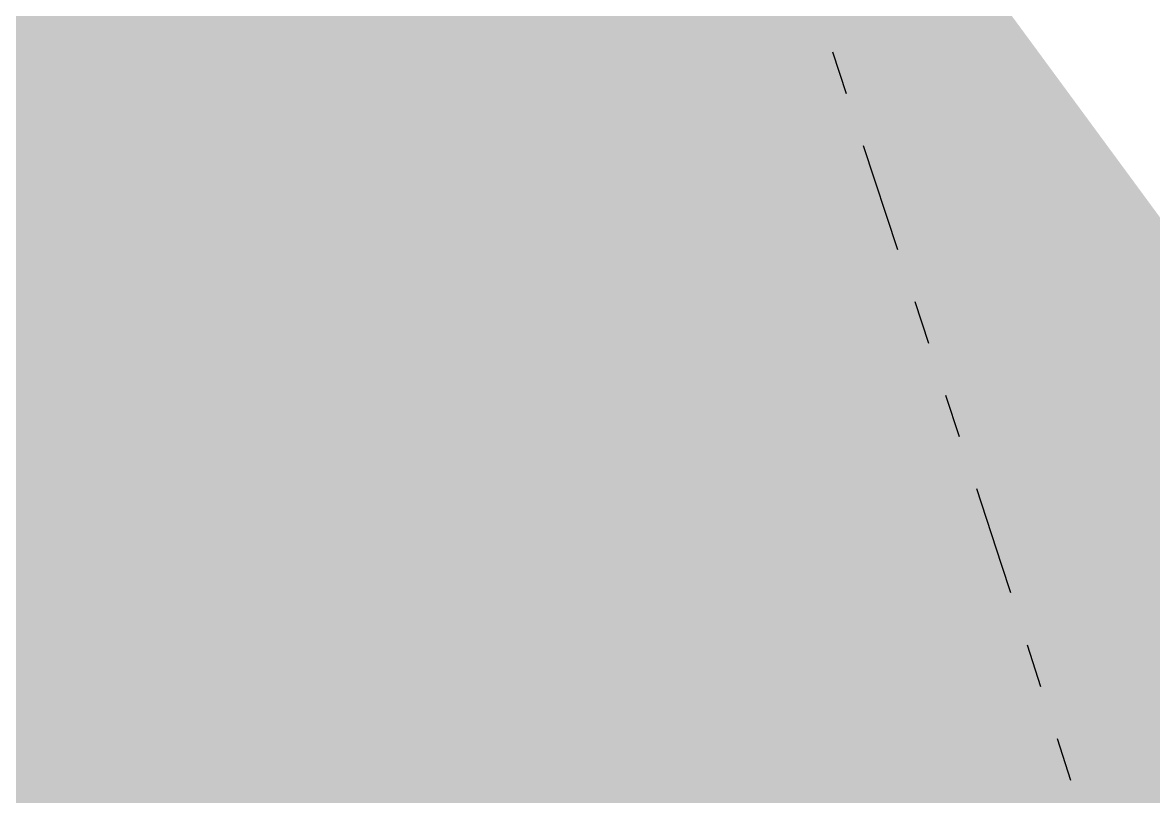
# Model space of a CAD drawing. Header units: feet. Extents: x 2175025 to 2179063, y 467811 to 470338.
# Drawn here: x 2176444.927 to 2176447.51, y 469642.7 to 469644.467 of the extents above; entities that cross this region are included whole.
import ezdxf

# ---------------------------------------------------------------- set-up
doc = ezdxf.new("R2010")
doc.units = ezdxf.units.FT
doc.header["$LTSCALE"] = 0.5
doc.header["$MEASUREMENT"] = 0
doc.linetypes.add('DIVIDE', pattern=[1.25, 0.5, -0.25, 0, -0.25, 0, -0.25])
for name, color, linetype in [('EC', 35, 'DIVIDE'), ('Road Bush Tollway Approximate', 4, 'CONTINUOUS'), ('SILT FENCE', 200, 'CONTINUOUS')]:
    doc.layers.add(name, color=color, linetype=linetype)

msp = doc.modelspace()

# ---------------------------------------------------------------- linework, layer by layer
at = {"layer": 'EC', "color": 43, "elevation": 435, "flags": 128}
msp.add_lwpolyline([(2176400.316, 469690.0171), (2176400.6546, 469689.4481), (2176400.9461, 469689.2162), (2176403.6422, 469687.1554), (2176405.6481, 469686.2279), (2176408.4928, 469685.0236), (2176411.0102, 469684.0633), (2176414.1254, 469682.9594), (2176416.5148, 469682.0764), (2176419.5628, 469680.8783), (2176421.8649, 469679.8968), (2176423.8103, 469678.6944), (2176426.5975, 469676.9467), (2176427.9236, 469675.4399), (2176428.4394, 469674.8438), (2176429.5882, 469673.1618), (2176430.0485, 469672.4506), (2176431.2248, 469670.6201), (2176431.6153, 469670.0044), (2176432.8672, 469668.1334), (2176433.2406, 469667.6314), (2176434.5399, 469665.9321), (2176435.0484, 469665.4859), (2176436.2774, 469664.3432), (2176438.1043, 469663.1778), (2176440.5066, 469661.4744), (2176442.3599, 469660.0402), (2176444.6618, 469657.9084), (2176445.9738, 469656.6437), (2176448.5581, 469652.9512), (2176448.6225, 469652.8577), (2176448.6072, 469652.7497), (2176448.2963, 469650.7494), (2176448.0972, 469650.4065), (2176447.0352, 469648.2639), (2176446.9029, 469648.0236), (2176446.4828, 469646.0644), (2176446.3985, 469645.5487), (2176447.1626, 469643.2305), (2176447.5243, 469642.102), (2176447.7992, 469641.5942), (2176449.3194, 469638.5661), (2176450.0346, 469637.3581), (2176451.4071, 469634.9912), (2176452.3854, 469633.4209), (2176453.6843, 469631.3911), (2176454.8127, 469629.6816), (2176456.2255, 469627.7557), (2176457.3472, 469626.2199), (2176459.5261, 469624.0191), (2176460.1243, 469623.3863), (2176461.3799, 469622.8479), (2176461.7035, 469622.7095), (2176463.1033, 469622.3973), (2176463.3716, 469622.2628), (2176464.5106, 469621.6576), (2176464.8409, 469621.2814), (2176465.7487, 469620.1896), (2176466.1196, 469619.7464), (2176466.9381, 469618.6769), (2176467.3771, 469618.1555), (2176468.1383, 469617.1743), (2176468.6405, 469616.5801), (2176469.3569, 469615.6885), (2176469.9113, 469615.0244), (2176470.5855, 469614.2118), (2176471.1838, 469613.473), (2176471.8114, 469612.7326), (2176472.4515, 469611.9089), (2176473.3471, 469610.2495), (2176474.0103, 469608.8974), (2176474.7727, 469606.5726), (2176475.2702, 469605.0969), (2176475.9299, 469602.868), (2176476.1331, 469602.4221), (2176476.3921, 469601.8147), (2176476.6236, 469601.4328), (2176477.0283, 469600.7793), (2176477.224, 469600.5042), (2176477.8051, 469599.7585), (2176477.912, 469599.6238), (2176478.5206, 469598.9502), (2176478.6682, 469598.7811), (2176478.6977, 469598.7496), (2176479.4339, 469597.9437), (2176479.5961, 469597.7413), (2176480.1247, 469597.0649), (2176480.7596, 469596.0545), (2176480.9367, 469595.7569), (2176481.72, 469594.5408), (2176481.77, 469594.4607), (2176482.1638, 469593.8944), (2176482.6467, 469593.1884), (2176482.7163, 469593.0957), (2176483.5878, 469591.9516), (2176483.7579, 469591.7375), (2176484.6097, 469590.7595), (2176484.8511, 469590.4786), (2176485.7444, 469589.6296), (2176486.0155, 469589.3562), (2176486.437, 469588.8776), (2176488.0201, 469587.1465), (2176488.1833, 469586.9269), (2176489.8345, 469584.572), (2176489.9949, 469584.3503), (2176491.6161, 469581.9347), (2176491.8186, 469581.6588), (2176493.4308, 469579.3608), (2176493.6286, 469579.0991), (2176495.3215, 469576.9327), (2176495.4088, 469576.8229), (2176495.8724, 469576.3596), (2176497.1311, 469575.1007), (2176497.8039, 469574.4249), (2176500.3924, 469571.6788), (2176502.2945, 469569.0572), (2176503.8118, 469566.745), (2176505.5642, 469563.7893), (2176507.5062, 469559.1818), (2176507.7319, 469558.6114), (2176508.3721, 469555.9892), (2176508.4189, 469555.758), (2176508.972, 469553.1186), (2176509.0086, 469552.9125), (2176509.5243, 469550.1942), (2176509.5467, 469550.0713), (2176510.0838, 469547.2779), (2176510.0951, 469547.2292), (2176510.7358, 469544.4661), (2176510.7699, 469544.3768), (2176511.6525, 469541.9535), (2176511.8817, 469541.3981), (2176512.8346, 469538.9016), (2176513.0801, 469537.9714), (2176513.651, 469535.4366), (2176513.7915, 469534.6582), (2176514.1588, 469531.6228), (2176514.1789, 469531.4207)], dxfattribs=at)
at = {"layer": 'Road Bush Tollway Approximate', "color": 7}
msp.add_arc((2173710.7992, 468084.0106, -18.3067), 2864.4972, 17.0268845, 36.8372412, dxfattribs=at)
at = {"layer": 'SILT FENCE', "ltscale": 100, "const_width": 8}
msp.add_lwpolyline([(2176636.6254, 469266.2939), (2176631.4266, 469294.5886), (2176629.1161, 469302.0953), (2176647.6006, 469314.2217), (2176606.0104, 469345.981), (2176519.9416, 469507.6652), (2176502.024, 469560.8693), (2176458.7008, 469622.0782), (2176429.8187, 469661.3444), (2176401.6668, 469682.7737)], dxfattribs=at)

doc.saveas('drawing.dxf')
